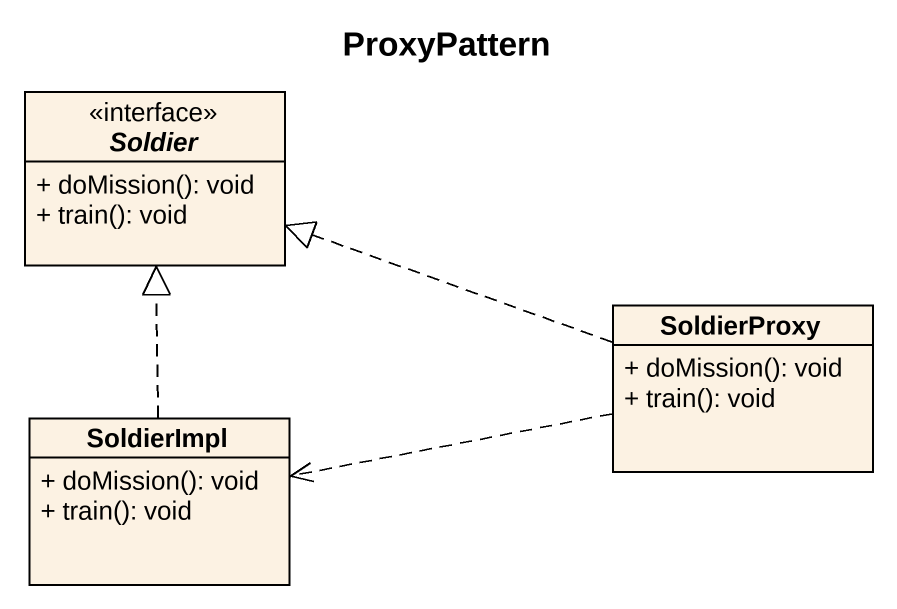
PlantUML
@startuml
title ProxyPattern
hide circle
hide empty members
skinparam classAttributeIconSize 0
interface Soldier <<interface>> {
  + doMission(): void
  + train(): void
}
class SoldierProxy {
  + doMission(): void
  + train(): void
}
class SoldierImpl {
  + doMission(): void
  + train(): void
}
SoldierProxy .left.|> Soldier
SoldierProxy .left.> SoldierImpl
SoldierImpl .up.|> Soldier
@enduml
